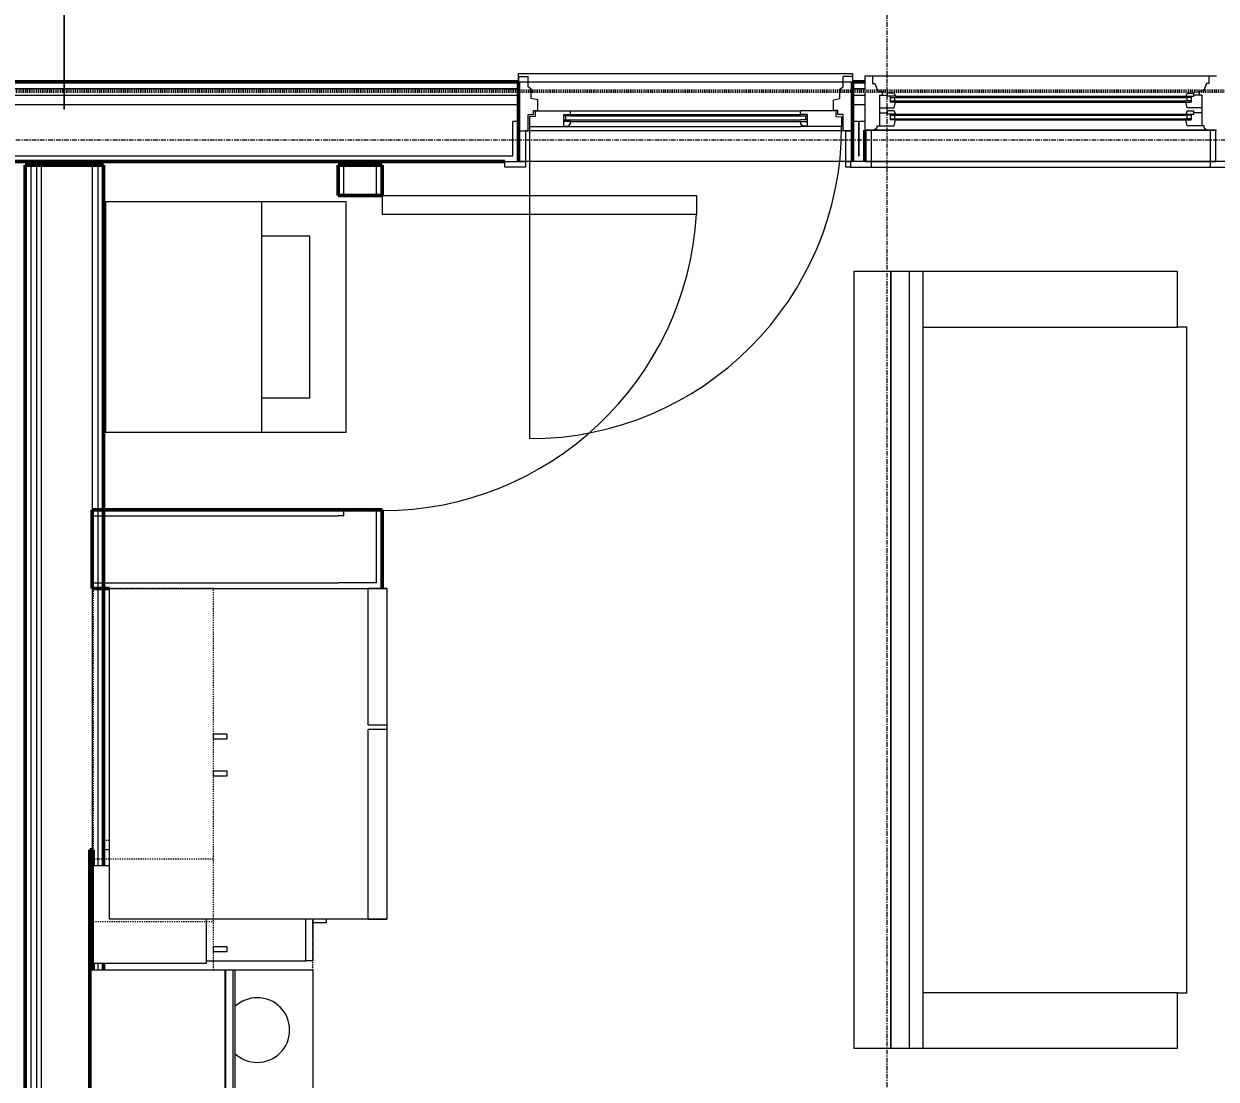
# Model space of a CAD drawing. Header units: inches. Extents: x -4266 to -1814, y 9706 to 12441.
# Drawn here: x -2920.7 to -2791.7, y 10714.6 to 10828.8 of the extents above; entities that cross this region are included whole.
import ezdxf

# ---------------------------------------------------------------- set-up
doc = ezdxf.new("R2010")
doc.units = ezdxf.units.IN
doc.header["$MEASUREMENT"] = 0
for name, pattern in [('Dash', [0.25, 0.125, -0.125]), ('Dash 1_16_', [0.125, 0.0625, -0.0625]), ('Grid Line 1_2_', [0.875, 0.5, -0.125, 0.125, -0.125])]:
    doc.linetypes.add(name, pattern=pattern)
for name, color, linetype, lineweight in [('A-ANNO-DIMS', 211, 'Continuous', 9), ('A-ANNO-DIMS-96', 211, 'Continuous', 9), ('A-DOOR-1', 7, 'Continuous', 9), ('A-DOOR-2', 50, 'Continuous', 20), ('A-DOOR-FRAM-1', 50, 'Continuous', 20), ('A-DOOR-FRAM-2', 7, 'Continuous', 9), ('A-DOOR-GLAZ-1', 7, 'Continuous', 9), ('A-GLAZ-1', 7, 'Continuous', 9), ('A-GLAZ-2', 50, 'Continuous', 20), ('A-WALL', 113, 'Continuous', 13), ('A-WALL-3', 250, 'Continuous', 50), ('A-WALL-4', 10, 'Continuous', 13), ('C-PROP-LINE-2', 91, 'Dash 1_16_', 50), ('I-FURN', 30, 'Continuous', 9), ('I-FURN-1', 7, 'Continuous', 9), ('I-WALL-3', 2, 'Continuous', 50), ('P-SANR-FIXT-2', 7, 'Continuous', 9), ('Q-CASE-2', 7, 'Continuous', 9), ('Q-CASE-4', 7, 'Dash', 9), ('Q-CASE-HDLN-1', 7, 'Dash', 9), ('Q-SPCQ-2', 7, 'Continuous', 9), ('S-GRID-1', 1, 'Grid Line 1_2_', 9)]:
    doc.layers.add(name, color=color, linetype=linetype, lineweight=lineweight)
doc.styles.add('Century Gothic', font='ufonts.com_century-gothic.ttf', dxfattribs={"height": 9})
doc.dimstyles.new('OD__1_16__Tol__', dxfattribs={"dimscale": 12, "dimtxt": 9.397514, "dimasz": 1, "dimexe": 0.75, "dimexo": 0.5, "dimgap": 0.125, "dimtad": 1, "dimdec": 4, "dimrnd": 0.0625, "dimzin": 3, "dimdsep": 46, "dimlunit": 4, "dimtxsty": 'Century Gothic', "dimblk1": 'OBLIQUE', "dimblk2": 'OBLIQUE', "dimsah": 1, "dimcen": 0.09, "dimdle": 0.75, "dimazin": 0, "dimtfac": 1, "dimtdec": 4, "dimtix": 1, "dimtmove": 0, "dimatfit": 3, "dimfxl": 1, "dimtvp": 1, "dimtfill": 1, "dimfrac": 2, "dimtolj": 1, "dimtzin": 0, "dimarcsym": 2})

# ---------------------------------------------------------------- blocks, each defined once
blk = doc.blocks.new('DIMBLOCK2-FLOOR PLAN - 1ST FLOOR')
at = {"layer": 'A-ANNO-DIMS-96'}
for p, q in [((-3204.32, 10819.49), (-3204.32, 10888.99)), ((-2916.32, 10819.49), (-2916.32, 10888.99)), ((-3204.32, 10879.99), (-2916.32, 10879.99)), ((-3204.32, 10879.99), (-3204.32, 10819.49)), ((-2916.32, 10879.99), (-2916.32, 10819.49))]:
    blk.add_line(p, q, dxfattribs=at)
at = {"layer": 'A-ANNO-DIMS-96', "lineweight": 50}
for p, q in [((-3204.32, 10879.99), (-3198.32, 10885.99)), ((-2916.32, 10879.99), (-2910.32, 10885.99)), ((-3204.32, 10879.99), (-3210.32, 10873.99)), ((-2916.32, 10879.99), (-2922.32, 10873.99))]:
    blk.add_line(p, q, dxfattribs=at)
at = {"layer": 'A-ANNO-DIMS-96', "color": 0, "char_height": 9, "attachment_point": 1, "line_spacing_factor": 0.984502, "style": 'Century Gothic', "bg_fill": 3, "box_fill_scale": 1.25, "bg_fill_color": 256, "bg_fill_true_color": 13158600, "bg_fill_transparency": 0}
for s, insert, width in [('24\' - 0"', (-3079.57, 10893.02), 46.1821), ('288.0', (-3076.06, 10875.25), 37.7691)]:
    blk.add_mtext(s, dxfattribs=dict(at, insert=insert, width=width))
blk = doc.blocks.new('_Oblique')
at = {"color": 0, "linetype": 'ByBlock', "lineweight": -2}
blk.add_line((-0.5, -0.5), (0.5, 0.5), dxfattribs=at)
blk = doc.blocks.new('DIMBLOCK3-FLOOR PLAN - 1ST FLOOR')
at = {"layer": 'A-ANNO-DIMS-96'}
for p, q in [((-2916.32, 10819.49), (-2916.32, 10888.99)), ((-2714.72, 10819.49), (-2714.72, 10888.99)), ((-2916.32, 10879.99), (-2714.72, 10879.99)), ((-2916.32, 10879.99), (-2916.32, 10819.49)), ((-2714.72, 10879.99), (-2714.72, 10819.49))]:
    blk.add_line(p, q, dxfattribs=at)
at = {"layer": 'A-ANNO-DIMS-96', "lineweight": 50}
for p, q in [((-2916.32, 10879.99), (-2910.32, 10885.99)), ((-2714.72, 10879.99), (-2708.72, 10885.99)), ((-2916.32, 10879.99), (-2922.32, 10873.99)), ((-2714.72, 10879.99), (-2720.72, 10873.99))]:
    blk.add_line(p, q, dxfattribs=at)
at = {"layer": 'A-ANNO-DIMS-96', "color": 0, "char_height": 9, "attachment_point": 1, "line_spacing_factor": 0.984502, "style": 'Century Gothic', "bg_fill": 3, "box_fill_scale": 1.25, "bg_fill_color": 256, "bg_fill_true_color": 13158600, "bg_fill_transparency": 0}
for s, insert, width in [('16\' - 9 5/8"', (-2846.25, 10893.02), 73.7481), ('201.6', (-2831.26, 10875.25), 37.7691)]:
    blk.add_mtext(s, dxfattribs=dict(at, insert=insert, width=width))

msp = doc.modelspace()

# ---------------------------------------------------------------- linework, layer by layer
at = {"layer": 'A-DOOR-1'}
msp.add_arc((-2881.94874, 10810.1769), 34.06659, 270, 356.634313, dxfattribs=at)
at = {"layer": 'A-DOOR-2'}
for p, q in [((-2881.94874, 10810.1769), (-2847.9409, 10810.1769)), ((-2881.94874, 10810.1769), (-2881.94874, 10808.1769)), ((-2847.9409, 10810.1769), (-2847.9409, 10808.1769)), ((-2881.94874, 10808.1769), (-2847.9409, 10808.1769))]:
    msp.add_line(p, q, dxfattribs=at)
at = {"layer": 'A-WALL'}
for p, q in [((-2919.94874, 10813.4894), (-2919.94874, 10497.98679)), ((-2919.32374, 10813.4894), (-2919.32374, 10497.98709)), ((-2918.82374, 10813.4894), (-2918.82374, 10457.5394)), ((-2913.32374, 10813.4894), (-2913.32374, 10726.4269)), ((-2912.69874, 10813.4894), (-2912.69874, 10737.6769)), ((-2912.69874, 10727.1769), (-2912.69874, 10726.4269))]:
    msp.add_line(p, q, dxfattribs=at)
at = {"layer": 'A-WALL-3'}
for p, q in [((-2886.69874, 10810.1769), (-2881.94874, 10810.1769)), ((-2886.69874, 10776.1769), (-2913.32374, 10776.1769)), ((-2913.32374, 10776.1769), (-2913.32374, 10767.6769)), ((-2881.94874, 10776.1769), (-2886.69874, 10776.1769)), ((-2881.94874, 10767.6769), (-2881.94874, 10776.1769)), ((-2913.32374, 10767.6769), (-2911.45014, 10767.6769)), ((-2913.20154, 10739.4269), (-2913.57654, 10739.4269)), ((-2913.57654, 10739.4269), (-2913.57654, 10675.4144)), ((-2913.20154, 10737.6769), (-2913.20154, 10739.4269)), ((-2913.20154, 10726.4269), (-2913.20154, 10727.1769))]:
    msp.add_line(p, q, dxfattribs=at)
at = {"layer": 'A-WALL-4'}
for p, q in [((-2913.32374, 10775.5519), (-2886.69874, 10775.5519)), ((-2886.07374, 10775.5519), (-2886.69874, 10775.5519)), ((-2886.07374, 10775.5519), (-2886.07374, 10776.1769)), ((-2882.57374, 10768.3019), (-2882.57374, 10776.1769)), ((-2913.32374, 10768.3019), (-2886.69874, 10768.3019)), ((-2886.07374, 10768.3019), (-2886.69874, 10768.3019)), ((-2882.57374, 10768.3019), (-2886.07374, 10768.3019))]:
    msp.add_line(p, q, dxfattribs=at)
at = {"layer": 'I-FURN'}
for p, q in [((-2826.91909, 10717.95673), (-2826.91909, 10801.95673)), ((-2826.91909, 10801.95673), (-2826.91909, 10717.95673)), ((-2823.41909, 10801.95673), (-2826.91909, 10801.95673)), ((-2824.91909, 10717.95673), (-2824.91909, 10801.95673)), ((-2795.91909, 10801.95673), (-2823.41909, 10801.95673)), ((-2823.41909, 10717.95673), (-2823.41909, 10801.95673)), ((-2795.91909, 10795.95673), (-2795.91909, 10801.95673)), ((-2823.41909, 10795.95673), (-2795.91909, 10795.95673)), ((-2794.91909, 10795.95673), (-2795.91909, 10795.95673)), ((-2794.91909, 10723.95673), (-2794.91909, 10795.95673)), ((-2795.91909, 10723.95673), (-2823.41909, 10723.95673)), ((-2795.91909, 10723.95673), (-2794.91909, 10723.95673)), ((-2795.91909, 10717.95673), (-2795.91909, 10723.95673)), ((-2826.91909, 10717.95673), (-2823.41909, 10717.95673)), ((-2823.41909, 10717.95673), (-2795.91909, 10717.95673))]:
    msp.add_line(p, q, dxfattribs=at)
at = {"layer": 'I-FURN-1'}
for p, q in [((-2830.91909, 10801.95673), (-2830.91909, 10717.95673)), ((-2826.91909, 10801.95673), (-2830.91909, 10801.95673)), ((-2830.91909, 10717.95673), (-2826.91909, 10717.95673))]:
    msp.add_line(p, q, dxfattribs=at)
at = {"layer": 'I-WALL-3'}
for p, q in [((-2912.07374, 10813.4894), (-2920.57374, 10813.4894)), ((-2920.57374, 10813.4894), (-2920.57374, 10497.9865)), ((-2912.07374, 10737.6769), (-2912.07374, 10813.4894)), ((-2912.07374, 10726.4269), (-2912.07374, 10727.1769))]:
    msp.add_line(p, q, dxfattribs=at)
at = {"layer": 'P-SANR-FIXT-2'}
for p, q in [((-2911.86124, 10809.5519), (-2885.86124, 10809.5519)), ((-2911.86124, 10809.5519), (-2911.86124, 10784.5519)), ((-2894.95499, 10784.5519), (-2894.95499, 10809.5519)), ((-2885.86124, 10809.5519), (-2885.86124, 10784.5519)), ((-2889.76749, 10805.8019), (-2894.95499, 10805.8019)), ((-2889.76749, 10788.3019), (-2889.76749, 10805.8019)), ((-2894.95499, 10788.3019), (-2889.76749, 10788.3019)), ((-2885.86124, 10784.5519), (-2911.86124, 10784.5519))]:
    msp.add_line(p, q, dxfattribs=at)
at = {"layer": 'Q-CASE-2'}
for p, q in [((-2900.20154, 10751.4269), (-2900.20154, 10751.91534)), ((-2898.70229, 10751.91534), (-2900.20154, 10751.91534)), ((-2900.20154, 10751.4269), (-2898.70229, 10751.4269)), ((-2898.70229, 10751.4269), (-2898.70229, 10751.91534)), ((-2900.20154, 10747.4269), (-2900.20154, 10747.91534)), ((-2898.70229, 10747.91534), (-2900.20154, 10747.91534)), ((-2900.20154, 10747.4269), (-2898.70229, 10747.4269)), ((-2898.70229, 10747.4269), (-2898.70229, 10747.91534)), ((-2911.45014, 10739.4269), (-2912.07374, 10739.4269)), ((-2911.45014, 10737.6769), (-2913.20154, 10737.6769)), ((-2913.20154, 10737.6769), (-2913.20154, 10727.1769)), ((-2900.95154, 10727.1769), (-2900.95154, 10731.9269)), ((-2890.20014, 10727.4269), (-2890.20014, 10731.9269)), ((-2889.45014, 10731.9269), (-2889.45014, 10727.4269)), ((-2889.45014, 10731.9269), (-2889.45014, 10731.5519)), ((-2887.95014, 10731.5519), (-2887.95014, 10731.9269)), ((-2889.45014, 10731.5519), (-2887.95014, 10731.5519)), ((-2900.20154, 10728.4269), (-2900.20154, 10728.91534)), ((-2898.70229, 10728.91534), (-2900.20154, 10728.91534)), ((-2900.20154, 10728.4269), (-2898.70229, 10728.4269)), ((-2898.70229, 10728.4269), (-2898.70229, 10728.91534)), ((-2913.20154, 10727.1769), (-2900.95154, 10727.1769)), ((-2900.95154, 10727.4269), (-2890.20014, 10727.4269)), ((-2889.45014, 10727.4269), (-2890.20014, 10727.4269)), ((-2913.45014, 10726.4269), (-2898.96195, 10726.4269)), ((-2913.45014, 10726.4269), (-2913.45014, 10696.54501)), ((-2898.96195, 10726.4269), (-2898.96195, 10696.54501)), ((-2898.84384, 10696.54501), (-2898.84384, 10726.4269)), ((-2898.84384, 10726.4269), (-2898.05644, 10726.4269)), ((-2898.05644, 10726.4269), (-2897.8508, 10726.4269)), ((-2898.05644, 10696.54501), (-2898.05644, 10726.4269)), ((-2897.8508, 10696.54501), (-2897.8508, 10726.4269))]:
    msp.add_line(p, q, dxfattribs=at)
at = {"layer": 'Q-CASE-4'}
for p, q in [((-2900.20154, 10767.6769), (-2913.20154, 10767.6769)), ((-2913.20154, 10767.6769), (-2913.20154, 10731.6769)), ((-2900.20154, 10731.6769), (-2900.20154, 10767.6769)), ((-2900.20154, 10738.4269), (-2913.20154, 10738.4269)), ((-2913.20154, 10738.4269), (-2913.20154, 10726.4269)), ((-2900.20154, 10726.4269), (-2900.20154, 10738.4269)), ((-2913.20154, 10731.6769), (-2900.20154, 10731.6769)), ((-2913.20154, 10726.4269), (-2900.20154, 10726.4269))]:
    msp.add_line(p, q, dxfattribs=at)
at = {"layer": 'Q-CASE-HDLN-1'}
for p, q in [((-2911.45014, 10740.4269), (-2912.07374, 10740.4269)), ((-2889.45014, 10726.4269), (-2889.45014, 10731.9269))]:
    msp.add_line(p, q, dxfattribs=at)
at = {"layer": 'Q-SPCQ-2'}
for p, q in [((-2911.45014, 10767.6769), (-2881.45014, 10767.6769)), ((-2911.45014, 10731.9269), (-2911.45014, 10767.6769)), ((-2883.45014, 10752.9269), (-2883.45014, 10767.6769)), ((-2881.45014, 10767.6769), (-2883.45014, 10767.6769)), ((-2881.45014, 10767.6769), (-2881.45014, 10731.9269)), ((-2881.45014, 10767.6769), (-2881.45014, 10752.9269)), ((-2883.45014, 10752.9269), (-2881.45014, 10752.9269)), ((-2883.45014, 10731.9269), (-2883.45014, 10752.4269)), ((-2881.45014, 10752.4269), (-2883.45014, 10752.4269)), ((-2881.45014, 10752.4269), (-2881.45014, 10731.9269)), ((-2881.45014, 10731.9269), (-2911.45014, 10731.9269)), ((-2883.45014, 10731.9269), (-2881.45014, 10731.9269)), ((-2898.96195, 10726.4269), (-2898.84384, 10726.4269)), ((-2897.8508, 10726.4269), (-2889.45014, 10726.4269)), ((-2889.45014, 10726.4269), (-2889.45014, 10696.4269))]:
    msp.add_line(p, q, dxfattribs=at)
for start, end in [(90, 133.5658771), (270, 90), (171.0227551, 188.9772449), (226.3878698, 270)]:
    msp.add_arc((-2895.45014, 10719.9269), 3.5, start, end, dxfattribs=at)

# ---------------------------------------------------------------- next in the draw order: dimensions: what is measured, and where the dimension line sits
at = {"layer": 'A-ANNO-DIMS'}
dim = msp.add_linear_dim(base=(-2916.32374, 10879.98515), p1=(-3204.32374, 10813.4894), p2=(-2916.32374, 10813.4894), dimstyle='OD__1_16__Tol__', override={"dimpost": '<>\\X', "dimfxl": 288}, dxfattribs=at)
dim.commit()
dim.dimension.update_dxf_attribs({"geometry": 'DIMBLOCK2-FLOOR PLAN - 1ST FLOOR', "text_midpoint": (-3060.32374, 10879.98515)})

# ---------------------------------------------------------------- next in the draw order: dimensions: what is measured, and where the dimension line sits
dim = msp.add_linear_dim(base=(-2714.72374, 10879.98515), p1=(-2916.32374, 10813.4894), p2=(-2714.72374, 10813.4894), dimstyle='OD__1_16__Tol__', override={"dimpost": '<>\\X', "dimfxl": 201.6}, dxfattribs=at)
dim.commit()
dim.dimension.update_dxf_attribs({"geometry": 'DIMBLOCK3-FLOOR PLAN - 1ST FLOOR', "text_midpoint": (-2815.52374, 10879.98515)})

# ---------------------------------------------------------------- next in the draw order: linework, layer by layer
at = {"layer": 'A-DOOR-1'}
msp.add_line((-2865.99874, 10817.64565), (-2865.99874, 10783.89565), dxfattribs=at)
msp.add_arc((-2865.99874, 10817.64565), 33.75, 270, 0, dxfattribs=at)
at = {"layer": 'A-DOOR-2'}
for p, q in [((-2865.38238, 10819.36415), (-2865.38238, 10818.71865)), ((-2865.38238, 10819.36415), (-2861.56124, 10819.36415)), ((-2861.56124, 10819.0519), (-2861.59158, 10819.36415)), ((-2861.56124, 10819.3644), (-2836.68624, 10819.3644)), ((-2832.86509, 10819.36415), (-2836.68624, 10819.36415)), ((-2836.68624, 10819.0519), (-2836.65589, 10819.36415)), ((-2832.86509, 10819.36415), (-2832.86509, 10818.71865)), ((-2865.38238, 10818.71865), (-2865.99874, 10818.7079)), ((-2865.99874, 10818.7079), (-2865.99874, 10817.64565)), ((-2862.31124, 10818.9579), (-2861.56124, 10818.9579)), ((-2862.31124, 10817.64565), (-2862.31124, 10818.9579)), ((-2861.56124, 10818.2079), (-2862.31124, 10818.2079)), ((-2861.59224, 10817.9599), (-2861.56124, 10818.1459)), ((-2861.56124, 10818.9579), (-2861.56124, 10819.0519)), ((-2861.56124, 10818.1459), (-2861.56124, 10818.2079)), ((-2836.68624, 10818.9579), (-2836.68624, 10819.0519)), ((-2835.93624, 10818.9579), (-2836.68624, 10818.9579)), ((-2836.68624, 10818.2079), (-2835.93624, 10818.2079)), ((-2836.68624, 10818.1459), (-2836.68624, 10818.2079)), ((-2836.65524, 10817.9599), (-2836.68624, 10818.1459)), ((-2835.93624, 10817.64565), (-2835.93624, 10818.9579)), ((-2832.86509, 10818.71865), (-2832.24874, 10818.7079)), ((-2832.24874, 10818.7079), (-2832.24874, 10817.64565)), ((-2865.99874, 10817.64565), (-2861.56124, 10817.64565)), ((-2862.31124, 10817.7079), (-2861.79727, 10817.7079)), ((-2862.31124, 10817.64565), (-2862.31124, 10817.7079)), ((-2861.79727, 10817.7079), (-2861.59224, 10817.9599)), ((-2861.56124, 10817.64565), (-2836.68624, 10817.64565)), ((-2832.24874, 10817.64565), (-2836.68624, 10817.64565)), ((-2836.45021, 10817.7079), (-2836.65524, 10817.9599)), ((-2835.93624, 10817.7079), (-2836.45021, 10817.7079)), ((-2835.93624, 10817.64565), (-2835.93624, 10817.7079))]:
    msp.add_line(p, q, dxfattribs=at)
at = {"layer": 'A-DOOR-FRAM-1'}
for p, q in [((-2867.18624, 10822.4894), (-2867.18624, 10823.39565)), ((-2867.18624, 10823.39565), (-2831.06124, 10823.39565)), ((-2831.06124, 10823.39565), (-2831.06124, 10822.4894)), ((-2867.18624, 10823.0519), (-2867.18624, 10817.1769)), ((-2867.18624, 10823.0519), (-2866.15499, 10823.0519)), ((-2866.15499, 10821.93025), (-2866.15499, 10823.0519)), ((-2832.09249, 10821.93025), (-2832.09249, 10823.0519)), ((-2831.06124, 10823.0519), (-2832.09249, 10823.0519)), ((-2831.06124, 10823.0519), (-2831.06124, 10817.1769)), ((-2868.81124, 10821.7394), (-2867.18624, 10821.7394)), ((-2865.81124, 10821.68955), (-2866.15499, 10821.93025)), ((-2865.81124, 10820.6884), (-2865.81124, 10821.68955)), ((-2865.12374, 10820.53322), (-2865.81124, 10820.6884)), ((-2833.12374, 10820.53322), (-2832.43624, 10820.6884)), ((-2832.43624, 10821.68955), (-2832.09249, 10821.93025)), ((-2832.43624, 10820.6884), (-2832.43624, 10821.68955)), ((-2829.73546, 10821.7394), (-2831.06124, 10821.7394)), ((-2865.57624, 10818.9589), (-2865.57624, 10819.3959)), ((-2865.57624, 10819.3959), (-2865.12374, 10819.3959)), ((-2865.12374, 10819.3959), (-2865.12374, 10820.53322)), ((-2833.12374, 10819.3959), (-2833.12374, 10820.53322)), ((-2832.67124, 10819.3959), (-2833.12374, 10819.3959)), ((-2832.67124, 10818.9589), (-2832.67124, 10819.3959)), ((-2866.15499, 10818.9589), (-2865.57624, 10818.9589)), ((-2866.15499, 10817.1769), (-2866.15499, 10818.9589)), ((-2832.09249, 10818.9589), (-2832.67124, 10818.9589)), ((-2832.09249, 10817.1769), (-2832.09249, 10818.9589)), ((-2867.18624, 10817.1769), (-2866.15499, 10817.1769)), ((-2867.06124, 10817.1769), (-2867.18624, 10817.1769)), ((-2831.81124, 10817.1769), (-2866.43624, 10817.1769)), ((-2831.06124, 10817.1769), (-2832.09249, 10817.1769)), ((-2831.43624, 10817.1769), (-2831.06124, 10817.1769)), ((-2831.06124, 10817.1769), (-2831.18624, 10817.1769))]:
    msp.add_line(p, q, dxfattribs=at)
at = {"layer": 'A-DOOR-FRAM-2'}
for p, q in [((-2867.06124, 10813.8644), (-2867.06124, 10817.1769)), ((-2867.06124, 10817.1769), (-2866.43624, 10817.1769)), ((-2866.43624, 10817.1769), (-2866.43624, 10813.8644)), ((-2831.81124, 10813.8644), (-2831.81124, 10817.1769)), ((-2831.81124, 10817.1769), (-2831.18624, 10817.1769)), ((-2831.18624, 10817.1769), (-2831.18624, 10813.8644)), ((-2868.68624, 10813.2394), (-2868.68624, 10813.8644)), ((-2868.68624, 10813.8644), (-2866.43624, 10813.8644)), ((-2866.43624, 10813.2394), (-2868.68624, 10813.2394)), ((-2866.43624, 10813.8644), (-2867.06124, 10813.8644)), ((-2866.43624, 10813.8644), (-2866.43624, 10813.2394)), ((-2831.29796, 10813.8644), (-2831.81124, 10813.8644)), ((-2831.81124, 10813.2394), (-2831.81124, 10813.8644)), ((-2831.81124, 10813.8644), (-2831.29796, 10813.8644)), ((-2831.29796, 10813.2394), (-2831.81124, 10813.2394))]:
    msp.add_line(p, q, dxfattribs=at)
at = {"layer": 'A-DOOR-GLAZ-1'}
for p, q in [((-2861.56124, 10818.8019), (-2862.31124, 10818.8019)), ((-2862.31124, 10818.3644), (-2861.56124, 10818.3644)), ((-2862.10124, 10818.8019), (-2862.10124, 10818.3644)), ((-2861.56124, 10818.95815), (-2836.68624, 10818.95815)), ((-2861.56124, 10818.8019), (-2836.68624, 10818.8019)), ((-2861.56124, 10818.3644), (-2836.68624, 10818.3644)), ((-2861.56124, 10818.20815), (-2836.68624, 10818.20815)), ((-2836.68624, 10818.8019), (-2835.93624, 10818.8019)), ((-2835.93624, 10818.3644), (-2836.68624, 10818.3644)), ((-2836.14624, 10818.8019), (-2836.14624, 10818.3644))]:
    msp.add_line(p, q, dxfattribs=at)
at = {"layer": 'A-GLAZ-1'}
for p, q in [((-2827.01671, 10820.8019), (-2826.42296, 10820.8019)), ((-2826.54796, 10820.8019), (-2826.54796, 10820.4269)), ((-2826.42296, 10820.9269), (-2795.02452, 10820.9269)), ((-2826.42296, 10820.8019), (-2795.02452, 10820.8019)), ((-2794.43077, 10820.8019), (-2795.02452, 10820.8019)), ((-2794.89952, 10820.8019), (-2794.89952, 10820.4269)), ((-2827.01671, 10820.4269), (-2826.42296, 10820.4269)), ((-2826.42296, 10820.4269), (-2795.02452, 10820.4269)), ((-2826.42296, 10820.3019), (-2795.02452, 10820.3019)), ((-2794.43077, 10820.4269), (-2795.02452, 10820.4269)), ((-2827.01671, 10818.8644), (-2826.42296, 10818.8644)), ((-2827.01671, 10818.4894), (-2826.42296, 10818.4894)), ((-2826.54796, 10818.8644), (-2826.54796, 10818.4894)), ((-2826.42296, 10818.9894), (-2795.02452, 10818.9894)), ((-2826.42296, 10818.8644), (-2795.02452, 10818.8644)), ((-2826.42296, 10818.4894), (-2795.02452, 10818.4894)), ((-2826.42296, 10818.3644), (-2795.02452, 10818.3644)), ((-2794.43077, 10818.8644), (-2795.02452, 10818.8644)), ((-2794.43077, 10818.4894), (-2795.02452, 10818.4894)), ((-2794.89952, 10818.8644), (-2794.89952, 10818.4894)), ((-2791.77452, 10817.2394), (-2829.67296, 10817.2394)), ((-2829.67296, 10817.2394), (-2829.67296, 10813.8644)), ((-2829.04796, 10817.2394), (-2829.04796, 10813.8644)), ((-2792.39952, 10817.2394), (-2792.39952, 10813.8644)), ((-2791.77452, 10813.8644), (-2791.77452, 10817.2394)), ((-2790.14952, 10813.8644), (-2831.29796, 10813.8644)), ((-2831.29796, 10813.8644), (-2831.29796, 10813.2394)), ((-2831.29796, 10813.2394), (-2790.14952, 10813.2394)), ((-2829.67296, 10813.8644), (-2791.77452, 10813.8644)), ((-2829.04796, 10813.8644), (-2829.04796, 10813.2394)), ((-2792.39952, 10813.8644), (-2792.39952, 10813.2394))]:
    msp.add_line(p, q, dxfattribs=at)
at = {"layer": 'A-GLAZ-2'}
for p, q in [((-2791.71202, 10823.1144), (-2829.73546, 10823.1144)), ((-2829.73546, 10823.1144), (-2829.73546, 10817.2394)), ((-2828.92296, 10823.1144), (-2828.92296, 10822.3019)), ((-2828.92296, 10822.3019), (-2828.64827, 10822.3019)), ((-2828.64827, 10822.3019), (-2828.32921, 10821.4894)), ((-2792.7992, 10822.3019), (-2793.11827, 10821.4894)), ((-2792.52452, 10822.3019), (-2792.7992, 10822.3019)), ((-2792.52452, 10823.1144), (-2792.52452, 10822.3019)), ((-2829.73546, 10821.7394), (-2831.23546, 10821.7394)), ((-2828.32921, 10821.4894), (-2827.86046, 10821.4894)), ((-2828.14171, 10821.0519), (-2827.29796, 10821.0519)), ((-2828.14171, 10821.0519), (-2828.14171, 10817.7394)), ((-2827.86046, 10821.4894), (-2827.86046, 10821.0519)), ((-2826.57921, 10821.27065), (-2827.29796, 10821.27065)), ((-2827.29796, 10820.9269), (-2827.29796, 10821.27065)), ((-2826.42608, 10820.9269), (-2827.29796, 10820.9269)), ((-2827.01671, 10820.9269), (-2827.01671, 10820.3019)), ((-2826.57921, 10821.27065), (-2826.42608, 10820.9269)), ((-2794.86827, 10821.27065), (-2795.02139, 10820.9269)), ((-2795.02139, 10820.9269), (-2794.14952, 10820.9269)), ((-2794.86827, 10821.27065), (-2794.14952, 10821.27065)), ((-2794.43077, 10820.9269), (-2794.43077, 10820.3019)), ((-2794.14952, 10820.9269), (-2794.14952, 10821.27065)), ((-2793.30577, 10821.0519), (-2794.14952, 10821.0519)), ((-2793.58702, 10821.4894), (-2793.58702, 10821.0519)), ((-2793.11827, 10821.4894), (-2793.58702, 10821.4894)), ((-2793.30577, 10821.0519), (-2793.30577, 10817.7394)), ((-2828.14171, 10819.6769), (-2826.57921, 10819.6769)), ((-2826.42296, 10820.3019), (-2827.01671, 10820.3019)), ((-2826.57921, 10819.6769), (-2826.42296, 10820.3019)), ((-2795.02452, 10820.3019), (-2794.43077, 10820.3019)), ((-2794.86827, 10819.6769), (-2795.02452, 10820.3019)), ((-2793.30577, 10819.6769), (-2794.86827, 10819.6769)), ((-2828.14171, 10819.1144), (-2827.29796, 10819.1144)), ((-2826.57921, 10819.33315), (-2827.29796, 10819.33315)), ((-2827.29796, 10818.9894), (-2827.29796, 10819.33315)), ((-2826.42608, 10818.9894), (-2827.29796, 10818.9894)), ((-2827.01671, 10818.9894), (-2827.01671, 10818.3644)), ((-2826.42296, 10818.3644), (-2827.01671, 10818.3644)), ((-2826.57921, 10819.33315), (-2826.42608, 10818.9894)), ((-2826.57921, 10817.7394), (-2826.42296, 10818.3644)), ((-2795.02452, 10818.3644), (-2794.43077, 10818.3644)), ((-2794.86827, 10817.7394), (-2795.02452, 10818.3644)), ((-2794.86827, 10819.33315), (-2795.02139, 10818.9894)), ((-2795.02139, 10818.9894), (-2794.14952, 10818.9894)), ((-2794.86827, 10819.33315), (-2794.14952, 10819.33315)), ((-2794.43077, 10818.9894), (-2794.43077, 10818.3644)), ((-2794.14952, 10818.9894), (-2794.14952, 10819.33315)), ((-2793.30577, 10819.1144), (-2794.14952, 10819.1144)), ((-2829.73546, 10817.2394), (-2791.71202, 10817.2394)), ((-2828.39171, 10817.51956), (-2828.72559, 10817.2394)), ((-2828.39171, 10817.51956), (-2828.39171, 10817.7394)), ((-2828.39171, 10817.7394), (-2826.57921, 10817.7394)), ((-2793.05577, 10817.7394), (-2794.86827, 10817.7394)), ((-2793.05577, 10817.51956), (-2793.05577, 10817.7394)), ((-2793.05577, 10817.51956), (-2792.72189, 10817.2394))]:
    msp.add_line(p, q, dxfattribs=at)
at = {"layer": 'A-WALL-3'}
for p, q in [((-2867.18624, 10822.4894), (-2945.31202, 10822.4894)), ((-2867.18624, 10813.8644), (-2867.18624, 10822.4894)), ((-2829.73546, 10822.4894), (-2831.06124, 10822.4894)), ((-2831.06124, 10822.4894), (-2831.06124, 10813.8644)), ((-2829.73546, 10813.8644), (-2829.73546, 10817.2394)), ((-2943.74952, 10813.8644), (-2868.68624, 10813.8644)), ((-2886.69874, 10813.4894), (-2886.69874, 10810.1769)), ((-2881.94874, 10813.4894), (-2886.69874, 10813.4894)), ((-2881.94874, 10810.1769), (-2881.94874, 10813.4894))]:
    msp.add_line(p, q, dxfattribs=at)
at = {"layer": 'A-WALL-4'}
for p, q in [((-2867.18624, 10822.4894), (-2831.06124, 10822.4894)), ((-2867.18624, 10821.7394), (-2945.31202, 10821.7394)), ((-2867.18624, 10820.9894), (-2945.31202, 10820.9894)), ((-2829.73546, 10821.7394), (-2831.06124, 10821.7394)), ((-2829.73546, 10820.9894), (-2831.06124, 10820.9894)), ((-2867.18624, 10819.9894), (-2945.31202, 10819.9894)), ((-2829.73546, 10819.9894), (-2831.06124, 10819.9894)), ((-2867.81124, 10814.4894), (-2867.81124, 10818.1769)), ((-2867.18624, 10818.1769), (-2867.81124, 10818.1769)), ((-2830.43624, 10818.1769), (-2831.06124, 10818.1769)), ((-2830.43624, 10818.1769), (-2830.43624, 10814.4894)), ((-2830.36046, 10814.4894), (-2830.36046, 10818.1769)), ((-2829.73546, 10818.1769), (-2830.36046, 10818.1769)), ((-2944.68702, 10814.4894), (-2867.81124, 10814.4894)), ((-2830.43624, 10814.4894), (-2830.36046, 10814.4894)), ((-2886.07374, 10810.1769), (-2886.07374, 10813.4894)), ((-2882.57374, 10810.1769), (-2882.57374, 10813.4894)), ((-2831.81124, 10813.8644), (-2866.43624, 10813.8644))]:
    msp.add_line(p, q, dxfattribs=at)
at = {"layer": 'C-PROP-LINE-2'}
msp.add_line((-2099.26202, 10821.4894), (-3402.04874, 10821.4894), dxfattribs=at)
at = {"layer": 'S-GRID-1'}
for p, q in [((-2827.32374, 9836.17969), (-2827.32374, 12376.79045)), ((-1814.20638, 10816.1894), (-4168.71446, 10816.1894))]:
    msp.add_line(p, q, dxfattribs=at)

doc.saveas('drawing.dxf')
